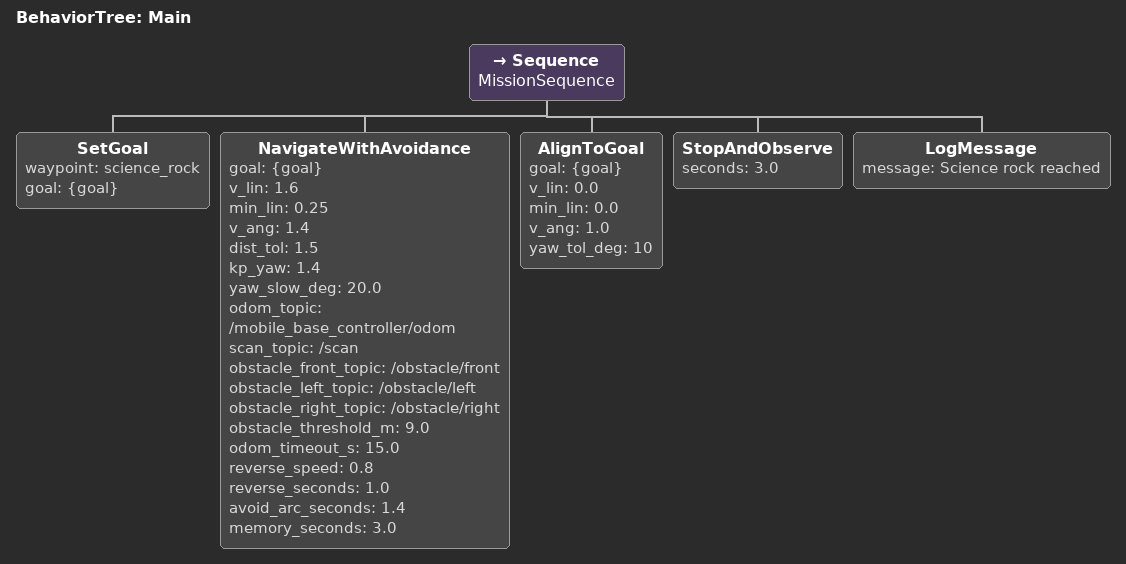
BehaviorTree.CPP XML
<root BTCPP_format="4" main_tree_to_execute="Main">
  <BehaviorTree ID="Main">
    <Sequence name="MissionSequence">
      <SetGoal waypoint="science_rock" goal="{goal}" />

      <NavigateWithAvoidance goal="{goal}"
                             v_lin="1.6"
                             min_lin="0.25"
                             v_ang="1.4"
                             dist_tol="1.5"
                             kp_yaw="1.4"
                             yaw_slow_deg="20.0"
                             odom_topic="/mobile_base_controller/odom"
                             scan_topic="/scan"
                             obstacle_front_topic="/obstacle/front"
                             obstacle_left_topic="/obstacle/left"
                             obstacle_right_topic="/obstacle/right"
                             obstacle_threshold_m="9.0"
                             odom_timeout_s="15.0"
                             reverse_speed="0.8"
                             reverse_seconds="1.0"
                             avoid_arc_seconds="1.4"
                             memory_seconds="3.0" />

      <AlignToGoal goal="{goal}"
                   v_lin="0.0"
                   min_lin="0.0"
                   v_ang="1.0"
                   yaw_tol_deg="10" />

      <StopAndObserve seconds="3.0" />
      <LogMessage message="Science rock reached" />
    </Sequence>
  </BehaviorTree>
</root>
